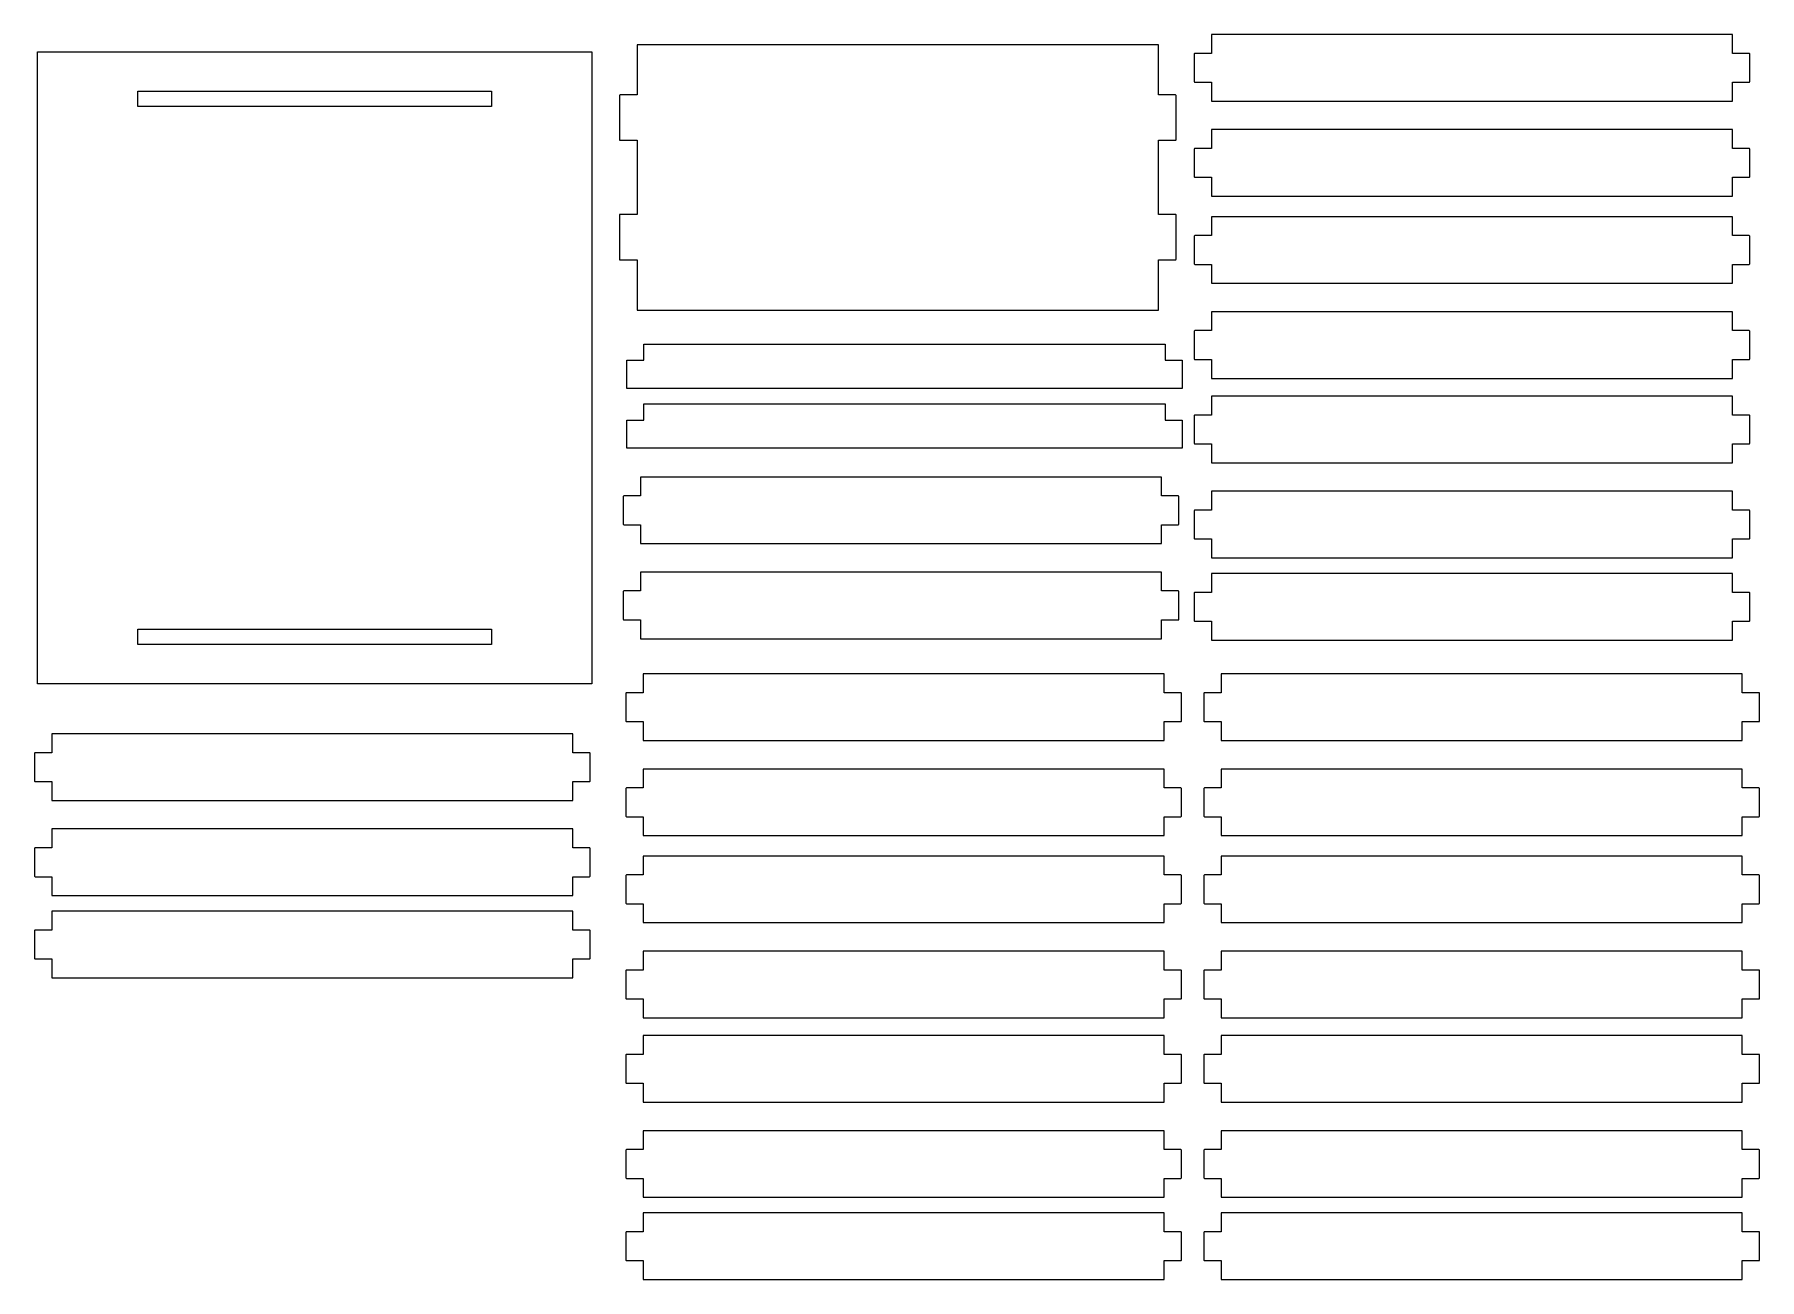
# Model space of a CAD drawing. Header units: inches. Extents: x -430 to 1041, y -180 to 976.
# Drawn here: x -430 to 452, y -180 to 456 of the extents above; entities that cross this region are included whole.
import ezdxf

# ---------------------------------------------------------------- set-up
doc = ezdxf.new("R2010")
doc.units = ezdxf.units.IN
doc.header["$MEASUREMENT"] = 0
doc.layers.add('_U+0421_U+043B_U+043E_U+0439 1', color=7, linetype='Continuous')

# ---------------------------------------------------------------- blocks, each defined once
blk = doc.blocks.new('block 2')
at = {"layer": '_U+0421_U+043B_U+043E_U+0439 1', "color": 12, "lineweight": 9, "true_color": 0xe30513}
for points in [[(-428.42, 447.15), (-144.95, 447.15), (-144.95, 124), (-428.42, 124), (-428.42, 447.15), (-428.42, 447.15)], [(-127.07, 289.52), (-118.28, 289.52), (-118.28, 297.74), (148.17, 297.74), (148.17, 289.52), (156.96, 289.52), (156.96, 275.07), (148.17, 275.07), (-118.28, 275.07), (-127.07, 275.07), (-127.07, 289.52), (-127.07, 289.52)], [(-127.07, 258.88), (-118.28, 258.88), (-118.28, 267.11), (148.17, 267.11), (148.17, 258.88), (156.96, 258.88), (156.96, 244.43), (148.17, 244.43), (-118.28, 244.43), (-127.07, 244.43), (-127.07, 258.88), (-127.07, 258.88)]]:
    blk.add_lwpolyline(points, dxfattribs=at)
for points, knots in [([(153.51, 340.76), (153.51, 340.76), (144.72, 340.77), (144.72, 340.77), (144.72, 340.77), (144.72, 315.05), (144.72, 315.05), (144.72, 315.05), (-121.73, 315.05), (-121.73, 315.05), (-121.73, 315.05), (-121.73, 340.76), (-121.73, 340.76), (-121.73, 340.76), (-130.52, 340.76), (-130.52, 340.76), (-130.68, 340.76), (-130.8, 340.89), (-130.8, 341.04), (-130.8, 341.04), (-130.8, 363.72), (-130.8, 363.72), (-130.8, 363.87), (-130.68, 364), (-130.52, 364), (-130.52, 364), (-121.73, 364), (-121.73, 364), (-121.73, 364), (-121.73, 401.85), (-121.73, 401.85), (-121.73, 401.85), (-130.52, 401.84), (-130.52, 401.84), (-130.68, 401.84), (-130.8, 401.97), (-130.8, 402.13), (-130.8, 402.13), (-130.8, 424.8), (-130.8, 424.8), (-130.8, 424.96), (-130.68, 425.09), (-130.52, 425.09), (-130.52, 425.09), (-121.73, 425.09), (-121.73, 425.09), (-121.73, 425.09), (-121.73, 450.73), (-121.73, 450.73), (-121.73, 450.73), (144.72, 450.73), (144.72, 450.73), (144.72, 450.73), (144.72, 425.07), (144.72, 425.07), (144.72, 425.07), (153.51, 425.09), (153.51, 425.09), (153.67, 425.09), (153.79, 424.96), (153.79, 424.8), (153.79, 424.8), (153.79, 402.13), (153.79, 402.13), (153.79, 401.97), (153.67, 401.84), (153.51, 401.84), (153.51, 401.84), (144.72, 401.85), (144.72, 401.85), (144.72, 401.85), (144.72, 363.99), (144.72, 363.99), (144.72, 363.99), (153.51, 364), (153.51, 364), (153.67, 364), (153.79, 363.87), (153.79, 363.72), (153.79, 363.72), (153.79, 341.04), (153.79, 341.04), (153.79, 340.89), (153.67, 340.76), (153.51, 340.76), (153.51, 340.76), (153.51, 340.76), (153.51, 340.76)], [0, 0, 0, 0, 1, 1, 1, 2, 2, 2, 3, 3, 3, 4, 4, 4, 5, 5, 5, 6, 6, 6, 7, 7, 7, 8, 8, 8, 9, 9, 9, 10, 10, 10, 11, 11, 11, 12, 12, 12, 13, 13, 13, 14, 14, 14, 15, 15, 15, 16, 16, 16, 17, 17, 17, 18, 18, 18, 19, 19, 19, 20, 20, 20, 21, 21, 21, 22, 22, 22, 23, 23, 23, 24, 24, 24, 25, 25, 25, 26, 26, 26, 27, 27, 27, 28, 28, 28, 29, 29, 29, 29]), ([(163.31, 446.28), (163.31, 446.28), (171.82, 446.28), (171.82, 446.28), (171.82, 446.28), (171.82, 455.92), (171.82, 455.92), (171.82, 455.92), (438.27, 455.92), (438.27, 455.92), (438.27, 455.92), (438.27, 446.28), (438.27, 446.28), (438.27, 446.28), (446.78, 446.28), (446.78, 446.28), (446.93, 446.28), (447.06, 446.16), (447.06, 446), (447.06, 446), (447.06, 431.83), (447.06, 431.83), (447.06, 431.67), (446.93, 431.54), (446.78, 431.54), (446.78, 431.54), (438.27, 431.54), (438.27, 431.54), (438.27, 431.54), (438.27, 421.91), (438.27, 421.91), (438.27, 421.91), (171.82, 421.91), (171.82, 421.91), (171.82, 421.91), (171.82, 431.54), (171.82, 431.54), (171.82, 431.54), (163.31, 431.54), (163.31, 431.54), (163.16, 431.54), (163.03, 431.67), (163.03, 431.83), (163.03, 431.83), (163.03, 446), (163.03, 446), (163.03, 446.16), (163.16, 446.28), (163.31, 446.28), (163.31, 446.28), (163.31, 446.28), (163.31, 446.28)], [0, 0, 0, 0, 1, 1, 1, 2, 2, 2, 3, 3, 3, 4, 4, 4, 5, 5, 5, 6, 6, 6, 7, 7, 7, 8, 8, 8, 9, 9, 9, 10, 10, 10, 11, 11, 11, 12, 12, 12, 13, 13, 13, 14, 14, 14, 15, 15, 15, 16, 16, 16, 17, 17, 17, 17]), ([(-196.32, 427.03), (-256.57, 427.03), (-316.83, 427.03), (-377.08, 427.03), (-377.08, 427.03), (-377.08, 419.09), (-377.08, 419.09), (-316.82, 419.09), (-256.55, 419.09), (-196.29, 419.09), (-196.29, 419.09), (-196.29, 426.97), (-196.29, 426.97), (-196.29, 427.02), (-196.28, 427.03), (-196.32, 427.03), (-196.32, 427.03), (-196.32, 427.03), (-196.32, 427.03)], [0, 0, 0, 0, 1, 1, 1, 2, 2, 2, 3, 3, 3, 4, 4, 4, 5, 5, 5, 6, 6, 6, 6]), ([(163.31, 397.68), (163.31, 397.68), (171.82, 397.68), (171.82, 397.68), (171.82, 397.68), (171.82, 407.32), (171.82, 407.32), (171.82, 407.32), (438.27, 407.32), (438.27, 407.32), (438.27, 407.32), (438.27, 397.68), (438.27, 397.68), (438.27, 397.68), (446.78, 397.68), (446.78, 397.68), (446.93, 397.68), (447.06, 397.55), (447.06, 397.39), (447.06, 397.39), (447.06, 383.22), (447.06, 383.22), (447.06, 383.07), (446.93, 382.94), (446.78, 382.94), (446.78, 382.94), (438.27, 382.94), (438.27, 382.94), (438.27, 382.94), (438.27, 373.3), (438.27, 373.3), (438.27, 373.3), (171.82, 373.3), (171.82, 373.3), (171.82, 373.3), (171.82, 382.94), (171.82, 382.94), (171.82, 382.94), (163.31, 382.94), (163.31, 382.94), (163.16, 382.94), (163.03, 383.07), (163.03, 383.22), (163.03, 383.22), (163.03, 397.39), (163.03, 397.39), (163.03, 397.55), (163.16, 397.68), (163.31, 397.68), (163.31, 397.68), (163.31, 397.68), (163.31, 397.68)], [0, 0, 0, 0, 1, 1, 1, 2, 2, 2, 3, 3, 3, 4, 4, 4, 5, 5, 5, 6, 6, 6, 7, 7, 7, 8, 8, 8, 9, 9, 9, 10, 10, 10, 11, 11, 11, 12, 12, 12, 13, 13, 13, 14, 14, 14, 15, 15, 15, 16, 16, 16, 17, 17, 17, 17]), ([(163.31, 353.16), (163.31, 353.16), (171.82, 353.16), (171.82, 353.16), (171.82, 353.16), (171.82, 362.8), (171.82, 362.8), (171.82, 362.8), (438.27, 362.8), (438.27, 362.8), (438.27, 362.8), (438.27, 353.16), (438.27, 353.16), (438.27, 353.16), (446.78, 353.16), (446.78, 353.16), (446.93, 353.16), (447.06, 353.04), (447.06, 352.88), (447.06, 352.88), (447.06, 338.71), (447.06, 338.71), (447.06, 338.55), (446.93, 338.42), (446.78, 338.42), (446.78, 338.42), (438.27, 338.42), (438.27, 338.42), (438.27, 338.42), (438.27, 328.79), (438.27, 328.79), (438.27, 328.79), (171.82, 328.79), (171.82, 328.79), (171.82, 328.79), (171.82, 338.42), (171.82, 338.42), (171.82, 338.42), (163.31, 338.42), (163.31, 338.42), (163.16, 338.42), (163.03, 338.55), (163.03, 338.71), (163.03, 338.71), (163.03, 352.88), (163.03, 352.88), (163.03, 353.04), (163.16, 353.16), (163.31, 353.16), (163.31, 353.16), (163.31, 353.16), (163.31, 353.16)], [0, 0, 0, 0, 1, 1, 1, 2, 2, 2, 3, 3, 3, 4, 4, 4, 5, 5, 5, 6, 6, 6, 7, 7, 7, 8, 8, 8, 9, 9, 9, 10, 10, 10, 11, 11, 11, 12, 12, 12, 13, 13, 13, 14, 14, 14, 15, 15, 15, 16, 16, 16, 17, 17, 17, 17]), ([(163.31, 304.56), (163.31, 304.56), (171.82, 304.56), (171.82, 304.56), (171.82, 304.56), (171.82, 314.2), (171.82, 314.2), (171.82, 314.2), (438.27, 314.2), (438.27, 314.2), (438.27, 314.2), (438.27, 304.56), (438.27, 304.56), (438.27, 304.56), (446.78, 304.56), (446.78, 304.56), (446.93, 304.56), (447.06, 304.43), (447.06, 304.27), (447.06, 304.27), (447.06, 290.1), (447.06, 290.1), (447.06, 289.94), (446.93, 289.82), (446.78, 289.82), (446.78, 289.82), (438.27, 289.82), (438.27, 289.82), (438.27, 289.82), (438.27, 280.18), (438.27, 280.18), (438.27, 280.18), (171.82, 280.18), (171.82, 280.18), (171.82, 280.18), (171.82, 289.82), (171.82, 289.82), (171.82, 289.82), (163.31, 289.82), (163.31, 289.82), (163.16, 289.82), (163.03, 289.94), (163.03, 290.1), (163.03, 290.1), (163.03, 304.27), (163.03, 304.27), (163.03, 304.43), (163.16, 304.56), (163.31, 304.56), (163.31, 304.56), (163.31, 304.56), (163.31, 304.56)], [0, 0, 0, 0, 1, 1, 1, 2, 2, 2, 3, 3, 3, 4, 4, 4, 5, 5, 5, 6, 6, 6, 7, 7, 7, 8, 8, 8, 9, 9, 9, 10, 10, 10, 11, 11, 11, 12, 12, 12, 13, 13, 13, 14, 14, 14, 15, 15, 15, 16, 16, 16, 17, 17, 17, 17]), ([(163.31, 261.43), (163.31, 261.43), (171.82, 261.43), (171.82, 261.43), (171.82, 261.43), (171.82, 271.07), (171.82, 271.07), (171.82, 271.07), (438.27, 271.07), (438.27, 271.07), (438.27, 271.07), (438.27, 261.43), (438.27, 261.43), (438.27, 261.43), (446.78, 261.43), (446.78, 261.43), (446.93, 261.43), (447.06, 261.31), (447.06, 261.15), (447.06, 261.15), (447.06, 246.98), (447.06, 246.98), (447.06, 246.82), (446.93, 246.69), (446.78, 246.69), (446.78, 246.69), (438.27, 246.69), (438.27, 246.69), (438.27, 246.69), (438.27, 237.05), (438.27, 237.05), (438.27, 237.05), (171.82, 237.05), (171.82, 237.05), (171.82, 237.05), (171.82, 246.69), (171.82, 246.69), (171.82, 246.69), (163.31, 246.69), (163.31, 246.69), (163.16, 246.69), (163.03, 246.82), (163.03, 246.98), (163.03, 246.98), (163.03, 261.15), (163.03, 261.15), (163.03, 261.31), (163.16, 261.43), (163.31, 261.43), (163.31, 261.43), (163.31, 261.43), (163.31, 261.43)], [0, 0, 0, 0, 1, 1, 1, 2, 2, 2, 3, 3, 3, 4, 4, 4, 5, 5, 5, 6, 6, 6, 7, 7, 7, 8, 8, 8, 9, 9, 9, 10, 10, 10, 11, 11, 11, 12, 12, 12, 13, 13, 13, 14, 14, 14, 15, 15, 15, 16, 16, 16, 17, 17, 17, 17]), ([(-128.56, 220.11), (-128.56, 220.11), (-120.05, 220.11), (-120.05, 220.11), (-120.05, 220.11), (-120.05, 229.75), (-120.05, 229.75), (-120.05, 229.75), (146.4, 229.75), (146.4, 229.75), (146.4, 229.75), (146.4, 220.11), (146.4, 220.11), (146.4, 220.11), (154.91, 220.11), (154.91, 220.11), (155.06, 220.11), (155.19, 219.99), (155.19, 219.83), (155.19, 219.83), (155.19, 205.66), (155.19, 205.66), (155.19, 205.5), (155.06, 205.37), (154.91, 205.37), (154.91, 205.37), (146.4, 205.37), (146.4, 205.37), (146.4, 205.37), (146.4, 195.74), (146.4, 195.74), (146.4, 195.74), (-120.05, 195.74), (-120.05, 195.74), (-120.05, 195.74), (-120.05, 205.37), (-120.05, 205.37), (-120.05, 205.37), (-128.56, 205.37), (-128.56, 205.37), (-128.71, 205.37), (-128.84, 205.5), (-128.84, 205.66), (-128.84, 205.66), (-128.84, 219.83), (-128.84, 219.83), (-128.84, 219.99), (-128.71, 220.11), (-128.56, 220.11), (-128.56, 220.11), (-128.56, 220.11), (-128.56, 220.11)], [0, 0, 0, 0, 1, 1, 1, 2, 2, 2, 3, 3, 3, 4, 4, 4, 5, 5, 5, 6, 6, 6, 7, 7, 7, 8, 8, 8, 9, 9, 9, 10, 10, 10, 11, 11, 11, 12, 12, 12, 13, 13, 13, 14, 14, 14, 15, 15, 15, 16, 16, 16, 17, 17, 17, 17]), ([(163.31, 212.83), (163.31, 212.83), (171.82, 212.83), (171.82, 212.83), (171.82, 212.83), (171.82, 222.46), (171.82, 222.46), (171.82, 222.46), (438.27, 222.46), (438.27, 222.46), (438.27, 222.46), (438.27, 212.83), (438.27, 212.83), (438.27, 212.83), (446.78, 212.83), (446.78, 212.83), (446.93, 212.83), (447.06, 212.7), (447.06, 212.54), (447.06, 212.54), (447.06, 198.37), (447.06, 198.37), (447.06, 198.21), (446.93, 198.09), (446.78, 198.09), (446.78, 198.09), (438.27, 198.09), (438.27, 198.09), (438.27, 198.09), (438.27, 188.45), (438.27, 188.45), (438.27, 188.45), (171.82, 188.45), (171.82, 188.45), (171.82, 188.45), (171.82, 198.09), (171.82, 198.09), (171.82, 198.09), (163.31, 198.09), (163.31, 198.09), (163.16, 198.09), (163.03, 198.21), (163.03, 198.37), (163.03, 198.37), (163.03, 212.54), (163.03, 212.54), (163.03, 212.7), (163.16, 212.83), (163.31, 212.83), (163.31, 212.83), (163.31, 212.83), (163.31, 212.83)], [0, 0, 0, 0, 1, 1, 1, 2, 2, 2, 3, 3, 3, 4, 4, 4, 5, 5, 5, 6, 6, 6, 7, 7, 7, 8, 8, 8, 9, 9, 9, 10, 10, 10, 11, 11, 11, 12, 12, 12, 13, 13, 13, 14, 14, 14, 15, 15, 15, 16, 16, 16, 17, 17, 17, 17]), ([(-128.56, 171.51), (-128.56, 171.51), (-120.05, 171.51), (-120.05, 171.51), (-120.05, 171.51), (-120.05, 181.15), (-120.05, 181.15), (-120.05, 181.15), (146.4, 181.15), (146.4, 181.15), (146.4, 181.15), (146.4, 171.51), (146.4, 171.51), (146.4, 171.51), (154.91, 171.51), (154.91, 171.51), (155.06, 171.51), (155.19, 171.38), (155.19, 171.22), (155.19, 171.22), (155.19, 157.05), (155.19, 157.05), (155.19, 156.89), (155.06, 156.77), (154.91, 156.77), (154.91, 156.77), (146.4, 156.77), (146.4, 156.77), (146.4, 156.77), (146.4, 147.13), (146.4, 147.13), (146.4, 147.13), (-120.05, 147.13), (-120.05, 147.13), (-120.05, 147.13), (-120.05, 156.77), (-120.05, 156.77), (-120.05, 156.77), (-128.56, 156.77), (-128.56, 156.77), (-128.71, 156.77), (-128.84, 156.89), (-128.84, 157.05), (-128.84, 157.05), (-128.84, 171.22), (-128.84, 171.22), (-128.84, 171.38), (-128.71, 171.51), (-128.56, 171.51), (-128.56, 171.51), (-128.56, 171.51), (-128.56, 171.51)], [0, 0, 0, 0, 1, 1, 1, 2, 2, 2, 3, 3, 3, 4, 4, 4, 5, 5, 5, 6, 6, 6, 7, 7, 7, 8, 8, 8, 9, 9, 9, 10, 10, 10, 11, 11, 11, 12, 12, 12, 13, 13, 13, 14, 14, 14, 15, 15, 15, 16, 16, 16, 17, 17, 17, 17]), ([(163.31, 170.79), (163.31, 170.79), (171.82, 170.79), (171.82, 170.79), (171.82, 170.79), (171.82, 180.43), (171.82, 180.43), (171.82, 180.43), (438.27, 180.43), (438.27, 180.43), (438.27, 180.43), (438.27, 170.79), (438.27, 170.79), (438.27, 170.79), (446.78, 170.79), (446.78, 170.79), (446.93, 170.79), (447.06, 170.66), (447.06, 170.51), (447.06, 170.51), (447.06, 156.33), (447.06, 156.33), (447.06, 156.18), (446.93, 156.05), (446.78, 156.05), (446.78, 156.05), (438.27, 156.05), (438.27, 156.05), (438.27, 156.05), (438.27, 146.41), (438.27, 146.41), (438.27, 146.41), (171.82, 146.41), (171.82, 146.41), (171.82, 146.41), (171.82, 156.05), (171.82, 156.05), (171.82, 156.05), (163.31, 156.05), (163.31, 156.05), (163.16, 156.05), (163.03, 156.18), (163.03, 156.33), (163.03, 156.33), (163.03, 170.51), (163.03, 170.51), (163.03, 170.66), (163.16, 170.79), (163.31, 170.79), (163.31, 170.79), (163.31, 170.79), (163.31, 170.79)], [0, 0, 0, 0, 1, 1, 1, 2, 2, 2, 3, 3, 3, 4, 4, 4, 5, 5, 5, 6, 6, 6, 7, 7, 7, 8, 8, 8, 9, 9, 9, 10, 10, 10, 11, 11, 11, 12, 12, 12, 13, 13, 13, 14, 14, 14, 15, 15, 15, 16, 16, 16, 17, 17, 17, 17]), ([(-196.29, 152.07), (-256.55, 152.07), (-316.82, 152.07), (-377.08, 152.07), (-377.08, 152.07), (-377.08, 144.13), (-377.08, 144.13), (-316.82, 144.13), (-256.55, 144.13), (-196.29, 144.13), (-196.29, 144.13), (-196.29, 152.07), (-196.29, 152.07), (-196.29, 152.07), (-196.29, 152.07), (-196.29, 152.07)], [0, 0, 0, 0, 1, 1, 1, 2, 2, 2, 3, 3, 3, 4, 4, 4, 5, 5, 5, 5]), ([(-127.2, 119.5), (-127.2, 119.5), (-118.7, 119.5), (-118.7, 119.5), (-118.7, 119.5), (-118.7, 129.14), (-118.7, 129.14), (-118.7, 129.14), (147.76, 129.14), (147.76, 129.14), (147.76, 129.14), (147.76, 119.5), (147.76, 119.5), (147.76, 119.5), (156.26, 119.5), (156.26, 119.5), (156.42, 119.5), (156.54, 119.37), (156.54, 119.22), (156.54, 119.22), (156.54, 105.04), (156.54, 105.04), (156.54, 104.89), (156.42, 104.76), (156.26, 104.76), (156.26, 104.76), (147.76, 104.76), (147.76, 104.76), (147.76, 104.76), (147.76, 95.12), (147.76, 95.12), (147.76, 95.12), (-118.7, 95.12), (-118.7, 95.12), (-118.7, 95.12), (-118.7, 104.76), (-118.7, 104.76), (-118.7, 104.76), (-127.2, 104.76), (-127.2, 104.76), (-127.36, 104.76), (-127.49, 104.89), (-127.49, 105.04), (-127.49, 105.04), (-127.49, 119.22), (-127.49, 119.22), (-127.49, 119.37), (-127.36, 119.5), (-127.2, 119.5), (-127.2, 119.5), (-127.2, 119.5), (-127.2, 119.5)], [0, 0, 0, 0, 1, 1, 1, 2, 2, 2, 3, 3, 3, 4, 4, 4, 5, 5, 5, 6, 6, 6, 7, 7, 7, 8, 8, 8, 9, 9, 9, 10, 10, 10, 11, 11, 11, 12, 12, 12, 13, 13, 13, 14, 14, 14, 15, 15, 15, 16, 16, 16, 17, 17, 17, 17]), ([(168.32, 119.5), (168.32, 119.5), (176.83, 119.5), (176.83, 119.5), (176.83, 119.5), (176.83, 129.14), (176.83, 129.14), (176.83, 129.14), (443.28, 129.14), (443.28, 129.14), (443.28, 129.14), (443.28, 119.5), (443.28, 119.5), (443.28, 119.5), (451.79, 119.5), (451.79, 119.5), (451.94, 119.5), (452.07, 119.37), (452.07, 119.22), (452.07, 119.22), (452.07, 105.04), (452.07, 105.04), (452.07, 104.89), (451.94, 104.76), (451.79, 104.76), (451.79, 104.76), (443.28, 104.76), (443.28, 104.76), (443.28, 104.76), (443.28, 95.12), (443.28, 95.12), (443.28, 95.12), (176.83, 95.12), (176.83, 95.12), (176.83, 95.12), (176.83, 104.76), (176.83, 104.76), (176.83, 104.76), (168.32, 104.76), (168.32, 104.76), (168.17, 104.76), (168.04, 104.89), (168.04, 105.04), (168.04, 105.04), (168.04, 119.22), (168.04, 119.22), (168.04, 119.37), (168.17, 119.5), (168.32, 119.5), (168.32, 119.5), (168.32, 119.5), (168.32, 119.5)], [0, 0, 0, 0, 1, 1, 1, 2, 2, 2, 3, 3, 3, 4, 4, 4, 5, 5, 5, 6, 6, 6, 7, 7, 7, 8, 8, 8, 9, 9, 9, 10, 10, 10, 11, 11, 11, 12, 12, 12, 13, 13, 13, 14, 14, 14, 15, 15, 15, 16, 16, 16, 17, 17, 17, 17]), ([(-429.61, 88.85), (-429.61, 88.85), (-421.1, 88.85), (-421.1, 88.85), (-421.1, 88.85), (-421.1, 98.49), (-421.1, 98.49), (-421.1, 98.49), (-154.65, 98.49), (-154.65, 98.49), (-154.65, 98.49), (-154.65, 88.85), (-154.65, 88.85), (-154.65, 88.85), (-146.14, 88.85), (-146.14, 88.85), (-145.99, 88.85), (-145.86, 88.72), (-145.86, 88.57), (-145.86, 88.57), (-145.86, 74.39), (-145.86, 74.39), (-145.86, 74.24), (-145.99, 74.11), (-146.14, 74.11), (-146.14, 74.11), (-154.65, 74.11), (-154.65, 74.11), (-154.65, 74.11), (-154.65, 64.47), (-154.65, 64.47), (-154.65, 64.47), (-421.1, 64.47), (-421.1, 64.47), (-421.1, 64.47), (-421.1, 74.11), (-421.1, 74.11), (-421.1, 74.11), (-429.61, 74.11), (-429.61, 74.11), (-429.76, 74.11), (-429.89, 74.24), (-429.89, 74.39), (-429.89, 74.39), (-429.89, 88.57), (-429.89, 88.57), (-429.89, 88.72), (-429.76, 88.85), (-429.61, 88.85), (-429.61, 88.85), (-429.61, 88.85), (-429.61, 88.85)], [0, 0, 0, 0, 1, 1, 1, 2, 2, 2, 3, 3, 3, 4, 4, 4, 5, 5, 5, 6, 6, 6, 7, 7, 7, 8, 8, 8, 9, 9, 9, 10, 10, 10, 11, 11, 11, 12, 12, 12, 13, 13, 13, 14, 14, 14, 15, 15, 15, 16, 16, 16, 17, 17, 17, 17]), ([(-127.2, 70.89), (-127.2, 70.89), (-118.7, 70.89), (-118.7, 70.89), (-118.7, 70.89), (-118.7, 80.53), (-118.7, 80.53), (-118.7, 80.53), (147.76, 80.53), (147.76, 80.53), (147.76, 80.53), (147.76, 70.89), (147.76, 70.89), (147.76, 70.89), (156.26, 70.89), (156.26, 70.89), (156.42, 70.89), (156.54, 70.77), (156.54, 70.61), (156.54, 70.61), (156.54, 56.44), (156.54, 56.44), (156.54, 56.28), (156.42, 56.15), (156.26, 56.15), (156.26, 56.15), (147.76, 56.15), (147.76, 56.15), (147.76, 56.15), (147.76, 46.52), (147.76, 46.52), (147.76, 46.52), (-118.7, 46.52), (-118.7, 46.52), (-118.7, 46.52), (-118.7, 56.15), (-118.7, 56.15), (-118.7, 56.15), (-127.2, 56.15), (-127.2, 56.15), (-127.36, 56.15), (-127.49, 56.28), (-127.49, 56.44), (-127.49, 56.44), (-127.49, 70.61), (-127.49, 70.61), (-127.49, 70.77), (-127.36, 70.89), (-127.2, 70.89), (-127.2, 70.89), (-127.2, 70.89), (-127.2, 70.89)], [0, 0, 0, 0, 1, 1, 1, 2, 2, 2, 3, 3, 3, 4, 4, 4, 5, 5, 5, 6, 6, 6, 7, 7, 7, 8, 8, 8, 9, 9, 9, 10, 10, 10, 11, 11, 11, 12, 12, 12, 13, 13, 13, 14, 14, 14, 15, 15, 15, 16, 16, 16, 17, 17, 17, 17]), ([(168.32, 70.89), (168.32, 70.89), (176.83, 70.89), (176.83, 70.89), (176.83, 70.89), (176.83, 80.53), (176.83, 80.53), (176.83, 80.53), (443.28, 80.53), (443.28, 80.53), (443.28, 80.53), (443.28, 70.89), (443.28, 70.89), (443.28, 70.89), (451.79, 70.89), (451.79, 70.89), (451.94, 70.89), (452.07, 70.77), (452.07, 70.61), (452.07, 70.61), (452.07, 56.44), (452.07, 56.44), (452.07, 56.28), (451.94, 56.15), (451.79, 56.15), (451.79, 56.15), (443.28, 56.15), (443.28, 56.15), (443.28, 56.15), (443.28, 46.52), (443.28, 46.52), (443.28, 46.52), (176.83, 46.52), (176.83, 46.52), (176.83, 46.52), (176.83, 56.15), (176.83, 56.15), (176.83, 56.15), (168.32, 56.15), (168.32, 56.15), (168.17, 56.15), (168.04, 56.28), (168.04, 56.44), (168.04, 56.44), (168.04, 70.61), (168.04, 70.61), (168.04, 70.77), (168.17, 70.89), (168.32, 70.89), (168.32, 70.89), (168.32, 70.89), (168.32, 70.89)], [0, 0, 0, 0, 1, 1, 1, 2, 2, 2, 3, 3, 3, 4, 4, 4, 5, 5, 5, 6, 6, 6, 7, 7, 7, 8, 8, 8, 9, 9, 9, 10, 10, 10, 11, 11, 11, 12, 12, 12, 13, 13, 13, 14, 14, 14, 15, 15, 15, 16, 16, 16, 17, 17, 17, 17]), ([(-429.61, 40.25), (-429.61, 40.25), (-421.1, 40.25), (-421.1, 40.25), (-421.1, 40.25), (-421.1, 49.88), (-421.1, 49.88), (-421.1, 49.88), (-154.65, 49.88), (-154.65, 49.88), (-154.65, 49.88), (-154.65, 40.25), (-154.65, 40.25), (-154.65, 40.25), (-146.14, 40.25), (-146.14, 40.25), (-145.99, 40.25), (-145.86, 40.12), (-145.86, 39.96), (-145.86, 39.96), (-145.86, 25.79), (-145.86, 25.79), (-145.86, 25.63), (-145.99, 25.5), (-146.14, 25.5), (-146.14, 25.5), (-154.65, 25.5), (-154.65, 25.5), (-154.65, 25.5), (-154.65, 15.87), (-154.65, 15.87), (-154.65, 15.87), (-421.1, 15.87), (-421.1, 15.87), (-421.1, 15.87), (-421.1, 25.5), (-421.1, 25.5), (-421.1, 25.5), (-429.61, 25.5), (-429.61, 25.5), (-429.76, 25.5), (-429.89, 25.63), (-429.89, 25.79), (-429.89, 25.79), (-429.89, 39.96), (-429.89, 39.96), (-429.89, 40.12), (-429.76, 40.25), (-429.61, 40.25), (-429.61, 40.25), (-429.61, 40.25), (-429.61, 40.25)], [0, 0, 0, 0, 1, 1, 1, 2, 2, 2, 3, 3, 3, 4, 4, 4, 5, 5, 5, 6, 6, 6, 7, 7, 7, 8, 8, 8, 9, 9, 9, 10, 10, 10, 11, 11, 11, 12, 12, 12, 13, 13, 13, 14, 14, 14, 15, 15, 15, 16, 16, 16, 17, 17, 17, 17]), ([(-127.2, 26.38), (-127.2, 26.38), (-118.7, 26.38), (-118.7, 26.38), (-118.7, 26.38), (-118.7, 36.02), (-118.7, 36.02), (-118.7, 36.02), (147.76, 36.02), (147.76, 36.02), (147.76, 36.02), (147.76, 26.38), (147.76, 26.38), (147.76, 26.38), (156.26, 26.38), (156.26, 26.38), (156.42, 26.38), (156.54, 26.25), (156.54, 26.09), (156.54, 26.09), (156.54, 11.92), (156.54, 11.92), (156.54, 11.77), (156.42, 11.64), (156.26, 11.64), (156.26, 11.64), (147.76, 11.64), (147.76, 11.64), (147.76, 11.64), (147.76, 2), (147.76, 2), (147.76, 2), (-118.7, 2), (-118.7, 2), (-118.7, 2), (-118.7, 11.64), (-118.7, 11.64), (-118.7, 11.64), (-127.2, 11.64), (-127.2, 11.64), (-127.36, 11.64), (-127.49, 11.77), (-127.49, 11.92), (-127.49, 11.92), (-127.49, 26.09), (-127.49, 26.09), (-127.49, 26.25), (-127.36, 26.38), (-127.2, 26.38), (-127.2, 26.38), (-127.2, 26.38), (-127.2, 26.38)], [0, 0, 0, 0, 1, 1, 1, 2, 2, 2, 3, 3, 3, 4, 4, 4, 5, 5, 5, 6, 6, 6, 7, 7, 7, 8, 8, 8, 9, 9, 9, 10, 10, 10, 11, 11, 11, 12, 12, 12, 13, 13, 13, 14, 14, 14, 15, 15, 15, 16, 16, 16, 17, 17, 17, 17]), ([(168.32, 26.38), (168.32, 26.38), (176.83, 26.38), (176.83, 26.38), (176.83, 26.38), (176.83, 36.02), (176.83, 36.02), (176.83, 36.02), (443.28, 36.02), (443.28, 36.02), (443.28, 36.02), (443.28, 26.38), (443.28, 26.38), (443.28, 26.38), (451.79, 26.38), (451.79, 26.38), (451.94, 26.38), (452.07, 26.25), (452.07, 26.09), (452.07, 26.09), (452.07, 11.92), (452.07, 11.92), (452.07, 11.77), (451.94, 11.64), (451.79, 11.64), (451.79, 11.64), (443.28, 11.64), (443.28, 11.64), (443.28, 11.64), (443.28, 2), (443.28, 2), (443.28, 2), (176.83, 2), (176.83, 2), (176.83, 2), (176.83, 11.64), (176.83, 11.64), (176.83, 11.64), (168.32, 11.64), (168.32, 11.64), (168.17, 11.64), (168.04, 11.77), (168.04, 11.92), (168.04, 11.92), (168.04, 26.09), (168.04, 26.09), (168.04, 26.25), (168.17, 26.38), (168.32, 26.38), (168.32, 26.38), (168.32, 26.38), (168.32, 26.38)], [0, 0, 0, 0, 1, 1, 1, 2, 2, 2, 3, 3, 3, 4, 4, 4, 5, 5, 5, 6, 6, 6, 7, 7, 7, 8, 8, 8, 9, 9, 9, 10, 10, 10, 11, 11, 11, 12, 12, 12, 13, 13, 13, 14, 14, 14, 15, 15, 15, 16, 16, 16, 17, 17, 17, 17]), ([(-429.61, -1.79), (-429.61, -1.79), (-421.1, -1.79), (-421.1, -1.79), (-421.1, -1.79), (-421.1, 7.85), (-421.1, 7.85), (-421.1, 7.85), (-154.65, 7.85), (-154.65, 7.85), (-154.65, 7.85), (-154.65, -1.79), (-154.65, -1.79), (-154.65, -1.79), (-146.14, -1.79), (-146.14, -1.79), (-145.99, -1.79), (-145.86, -1.92), (-145.86, -2.08), (-145.86, -2.08), (-145.86, -16.25), (-145.86, -16.25), (-145.86, -16.41), (-145.99, -16.53), (-146.14, -16.53), (-146.14, -16.53), (-154.65, -16.53), (-154.65, -16.53), (-154.65, -16.53), (-154.65, -26.17), (-154.65, -26.17), (-154.65, -26.17), (-421.1, -26.17), (-421.1, -26.17), (-421.1, -26.17), (-421.1, -16.53), (-421.1, -16.53), (-421.1, -16.53), (-429.61, -16.53), (-429.61, -16.53), (-429.76, -16.53), (-429.89, -16.41), (-429.89, -16.25), (-429.89, -16.25), (-429.89, -2.08), (-429.89, -2.08), (-429.89, -1.92), (-429.76, -1.79), (-429.61, -1.79), (-429.61, -1.79), (-429.61, -1.79), (-429.61, -1.79)], [0, 0, 0, 0, 1, 1, 1, 2, 2, 2, 3, 3, 3, 4, 4, 4, 5, 5, 5, 6, 6, 6, 7, 7, 7, 8, 8, 8, 9, 9, 9, 10, 10, 10, 11, 11, 11, 12, 12, 12, 13, 13, 13, 14, 14, 14, 15, 15, 15, 16, 16, 16, 17, 17, 17, 17]), ([(-127.2, -22.23), (-127.2, -22.23), (-118.7, -22.23), (-118.7, -22.23), (-118.7, -22.23), (-118.7, -12.59), (-118.7, -12.59), (-118.7, -12.59), (147.76, -12.59), (147.76, -12.59), (147.76, -12.59), (147.76, -22.23), (147.76, -22.23), (147.76, -22.23), (156.26, -22.23), (156.26, -22.23), (156.42, -22.23), (156.54, -22.35), (156.54, -22.51), (156.54, -22.51), (156.54, -36.68), (156.54, -36.68), (156.54, -36.84), (156.42, -36.97), (156.26, -36.97), (156.26, -36.97), (147.76, -36.97), (147.76, -36.97), (147.76, -36.97), (147.76, -46.61), (147.76, -46.61), (147.76, -46.61), (-118.7, -46.61), (-118.7, -46.61), (-118.7, -46.61), (-118.7, -36.97), (-118.7, -36.97), (-118.7, -36.97), (-127.2, -36.97), (-127.2, -36.97), (-127.36, -36.97), (-127.49, -36.84), (-127.49, -36.68), (-127.49, -36.68), (-127.49, -22.51), (-127.49, -22.51), (-127.49, -22.35), (-127.36, -22.23), (-127.2, -22.23), (-127.2, -22.23), (-127.2, -22.23), (-127.2, -22.23)], [0, 0, 0, 0, 1, 1, 1, 2, 2, 2, 3, 3, 3, 4, 4, 4, 5, 5, 5, 6, 6, 6, 7, 7, 7, 8, 8, 8, 9, 9, 9, 10, 10, 10, 11, 11, 11, 12, 12, 12, 13, 13, 13, 14, 14, 14, 15, 15, 15, 16, 16, 16, 17, 17, 17, 17]), ([(168.32, -22.23), (168.32, -22.23), (176.83, -22.23), (176.83, -22.23), (176.83, -22.23), (176.83, -12.59), (176.83, -12.59), (176.83, -12.59), (443.28, -12.59), (443.28, -12.59), (443.28, -12.59), (443.28, -22.23), (443.28, -22.23), (443.28, -22.23), (451.79, -22.23), (451.79, -22.23), (451.94, -22.23), (452.07, -22.35), (452.07, -22.51), (452.07, -22.51), (452.07, -36.68), (452.07, -36.68), (452.07, -36.84), (451.94, -36.97), (451.79, -36.97), (451.79, -36.97), (443.28, -36.97), (443.28, -36.97), (443.28, -36.97), (443.28, -46.61), (443.28, -46.61), (443.28, -46.61), (176.83, -46.61), (176.83, -46.61), (176.83, -46.61), (176.83, -36.97), (176.83, -36.97), (176.83, -36.97), (168.32, -36.97), (168.32, -36.97), (168.17, -36.97), (168.04, -36.84), (168.04, -36.68), (168.04, -36.68), (168.04, -22.51), (168.04, -22.51), (168.04, -22.35), (168.17, -22.23), (168.32, -22.23), (168.32, -22.23), (168.32, -22.23), (168.32, -22.23)], [0, 0, 0, 0, 1, 1, 1, 2, 2, 2, 3, 3, 3, 4, 4, 4, 5, 5, 5, 6, 6, 6, 7, 7, 7, 8, 8, 8, 9, 9, 9, 10, 10, 10, 11, 11, 11, 12, 12, 12, 13, 13, 13, 14, 14, 14, 15, 15, 15, 16, 16, 16, 17, 17, 17, 17]), ([(-127.2, -65.35), (-127.2, -65.35), (-118.7, -65.35), (-118.7, -65.35), (-118.7, -65.35), (-118.7, -55.71), (-118.7, -55.71), (-118.7, -55.71), (147.76, -55.71), (147.76, -55.71), (147.76, -55.71), (147.76, -65.35), (147.76, -65.35), (147.76, -65.35), (156.26, -65.35), (156.26, -65.35), (156.42, -65.35), (156.54, -65.48), (156.54, -65.64), (156.54, -65.64), (156.54, -79.81), (156.54, -79.81), (156.54, -79.97), (156.42, -80.09), (156.26, -80.09), (156.26, -80.09), (147.76, -80.09), (147.76, -80.09), (147.76, -80.09), (147.76, -89.73), (147.76, -89.73), (147.76, -89.73), (-118.7, -89.73), (-118.7, -89.73), (-118.7, -89.73), (-118.7, -80.09), (-118.7, -80.09), (-118.7, -80.09), (-127.2, -80.09), (-127.2, -80.09), (-127.36, -80.09), (-127.49, -79.97), (-127.49, -79.81), (-127.49, -79.81), (-127.49, -65.64), (-127.49, -65.64), (-127.49, -65.48), (-127.36, -65.35), (-127.2, -65.35), (-127.2, -65.35), (-127.2, -65.35), (-127.2, -65.35)], [0, 0, 0, 0, 1, 1, 1, 2, 2, 2, 3, 3, 3, 4, 4, 4, 5, 5, 5, 6, 6, 6, 7, 7, 7, 8, 8, 8, 9, 9, 9, 10, 10, 10, 11, 11, 11, 12, 12, 12, 13, 13, 13, 14, 14, 14, 15, 15, 15, 16, 16, 16, 17, 17, 17, 17]), ([(168.32, -65.35), (168.32, -65.35), (176.83, -65.35), (176.83, -65.35), (176.83, -65.35), (176.83, -55.71), (176.83, -55.71), (176.83, -55.71), (443.28, -55.71), (443.28, -55.71), (443.28, -55.71), (443.28, -65.35), (443.28, -65.35), (443.28, -65.35), (451.79, -65.35), (451.79, -65.35), (451.94, -65.35), (452.07, -65.48), (452.07, -65.64), (452.07, -65.64), (452.07, -79.81), (452.07, -79.81), (452.07, -79.97), (451.94, -80.09), (451.79, -80.09), (451.79, -80.09), (443.28, -80.09), (443.28, -80.09), (443.28, -80.09), (443.28, -89.73), (443.28, -89.73), (443.28, -89.73), (176.83, -89.73), (176.83, -89.73), (176.83, -89.73), (176.83, -80.09), (176.83, -80.09), (176.83, -80.09), (168.32, -80.09), (168.32, -80.09), (168.17, -80.09), (168.04, -79.97), (168.04, -79.81), (168.04, -79.81), (168.04, -65.64), (168.04, -65.64), (168.04, -65.48), (168.17, -65.35), (168.32, -65.35), (168.32, -65.35), (168.32, -65.35), (168.32, -65.35)], [0, 0, 0, 0, 1, 1, 1, 2, 2, 2, 3, 3, 3, 4, 4, 4, 5, 5, 5, 6, 6, 6, 7, 7, 7, 8, 8, 8, 9, 9, 9, 10, 10, 10, 11, 11, 11, 12, 12, 12, 13, 13, 13, 14, 14, 14, 15, 15, 15, 16, 16, 16, 17, 17, 17, 17]), ([(-127.2, -113.96), (-127.2, -113.96), (-118.7, -113.96), (-118.7, -113.96), (-118.7, -113.96), (-118.7, -104.32), (-118.7, -104.32), (-118.7, -104.32), (147.76, -104.32), (147.76, -104.32), (147.76, -104.32), (147.76, -113.96), (147.76, -113.96), (147.76, -113.96), (156.26, -113.96), (156.26, -113.96), (156.42, -113.96), (156.54, -114.09), (156.54, -114.24), (156.54, -114.24), (156.54, -128.41), (156.54, -128.41), (156.54, -128.57), (156.42, -128.7), (156.26, -128.7), (156.26, -128.7), (147.76, -128.7), (147.76, -128.7), (147.76, -128.7), (147.76, -138.34), (147.76, -138.34), (147.76, -138.34), (-118.7, -138.34), (-118.7, -138.34), (-118.7, -138.34), (-118.7, -128.7), (-118.7, -128.7), (-118.7, -128.7), (-127.2, -128.7), (-127.2, -128.7), (-127.36, -128.7), (-127.49, -128.57), (-127.49, -128.41), (-127.49, -128.41), (-127.49, -114.24), (-127.49, -114.24), (-127.49, -114.09), (-127.36, -113.96), (-127.2, -113.96), (-127.2, -113.96), (-127.2, -113.96), (-127.2, -113.96)], [0, 0, 0, 0, 1, 1, 1, 2, 2, 2, 3, 3, 3, 4, 4, 4, 5, 5, 5, 6, 6, 6, 7, 7, 7, 8, 8, 8, 9, 9, 9, 10, 10, 10, 11, 11, 11, 12, 12, 12, 13, 13, 13, 14, 14, 14, 15, 15, 15, 16, 16, 16, 17, 17, 17, 17]), ([(168.32, -113.96), (168.32, -113.96), (176.83, -113.96), (176.83, -113.96), (176.83, -113.96), (176.83, -104.32), (176.83, -104.32), (176.83, -104.32), (443.28, -104.32), (443.28, -104.32), (443.28, -104.32), (443.28, -113.96), (443.28, -113.96), (443.28, -113.96), (451.79, -113.96), (451.79, -113.96), (451.94, -113.96), (452.07, -114.09), (452.07, -114.24), (452.07, -114.24), (452.07, -128.41), (452.07, -128.41), (452.07, -128.57), (451.94, -128.7), (451.79, -128.7), (451.79, -128.7), (443.28, -128.7), (443.28, -128.7), (443.28, -128.7), (443.28, -138.34), (443.28, -138.34), (443.28, -138.34), (176.83, -138.34), (176.83, -138.34), (176.83, -138.34), (176.83, -128.7), (176.83, -128.7), (176.83, -128.7), (168.32, -128.7), (168.32, -128.7), (168.17, -128.7), (168.04, -128.57), (168.04, -128.41), (168.04, -128.41), (168.04, -114.24), (168.04, -114.24), (168.04, -114.09), (168.17, -113.96), (168.32, -113.96), (168.32, -113.96), (168.32, -113.96), (168.32, -113.96)], [0, 0, 0, 0, 1, 1, 1, 2, 2, 2, 3, 3, 3, 4, 4, 4, 5, 5, 5, 6, 6, 6, 7, 7, 7, 8, 8, 8, 9, 9, 9, 10, 10, 10, 11, 11, 11, 12, 12, 12, 13, 13, 13, 14, 14, 14, 15, 15, 15, 16, 16, 16, 17, 17, 17, 17]), ([(-127.2, -156), (-127.2, -156), (-118.7, -156), (-118.7, -156), (-118.7, -156), (-118.7, -146.36), (-118.7, -146.36), (-118.7, -146.36), (147.76, -146.36), (147.76, -146.36), (147.76, -146.36), (147.76, -156), (147.76, -156), (147.76, -156), (156.26, -156), (156.26, -156), (156.42, -156), (156.54, -156.12), (156.54, -156.28), (156.54, -156.28), (156.54, -170.45), (156.54, -170.45), (156.54, -170.61), (156.42, -170.74), (156.26, -170.74), (156.26, -170.74), (147.76, -170.74), (147.76, -170.74), (147.76, -170.74), (147.76, -180.37), (147.76, -180.37), (147.76, -180.37), (-118.7, -180.37), (-118.7, -180.37), (-118.7, -180.37), (-118.7, -170.74), (-118.7, -170.74), (-118.7, -170.74), (-127.2, -170.74), (-127.2, -170.74), (-127.36, -170.74), (-127.49, -170.61), (-127.49, -170.45), (-127.49, -170.45), (-127.49, -156.28), (-127.49, -156.28), (-127.49, -156.12), (-127.36, -156), (-127.2, -156), (-127.2, -156), (-127.2, -156), (-127.2, -156)], [0, 0, 0, 0, 1, 1, 1, 2, 2, 2, 3, 3, 3, 4, 4, 4, 5, 5, 5, 6, 6, 6, 7, 7, 7, 8, 8, 8, 9, 9, 9, 10, 10, 10, 11, 11, 11, 12, 12, 12, 13, 13, 13, 14, 14, 14, 15, 15, 15, 16, 16, 16, 17, 17, 17, 17]), ([(168.32, -156), (168.32, -156), (176.83, -156), (176.83, -156), (176.83, -156), (176.83, -146.36), (176.83, -146.36), (176.83, -146.36), (443.28, -146.36), (443.28, -146.36), (443.28, -146.36), (443.28, -156), (443.28, -156), (443.28, -156), (451.79, -156), (451.79, -156), (451.94, -156), (452.07, -156.12), (452.07, -156.28), (452.07, -156.28), (452.07, -170.45), (452.07, -170.45), (452.07, -170.61), (451.94, -170.74), (451.79, -170.74), (451.79, -170.74), (443.28, -170.74), (443.28, -170.74), (443.28, -170.74), (443.28, -180.37), (443.28, -180.37), (443.28, -180.37), (176.83, -180.37), (176.83, -180.37), (176.83, -180.37), (176.83, -170.74), (176.83, -170.74), (176.83, -170.74), (168.32, -170.74), (168.32, -170.74), (168.17, -170.74), (168.04, -170.61), (168.04, -170.45), (168.04, -170.45), (168.04, -156.28), (168.04, -156.28), (168.04, -156.12), (168.17, -156), (168.32, -156), (168.32, -156), (168.32, -156), (168.32, -156)], [0, 0, 0, 0, 1, 1, 1, 2, 2, 2, 3, 3, 3, 4, 4, 4, 5, 5, 5, 6, 6, 6, 7, 7, 7, 8, 8, 8, 9, 9, 9, 10, 10, 10, 11, 11, 11, 12, 12, 12, 13, 13, 13, 14, 14, 14, 15, 15, 15, 16, 16, 16, 17, 17, 17, 17])]:
    blk.add_open_spline(points, degree=3, knots=knots, dxfattribs=at)

msp = doc.modelspace()

# ---------------------------------------------------------------- block references
at = {"layer": '_U+0421_U+043B_U+043E_U+0439 1'}
msp.add_blockref('block 2', (0, 0), dxfattribs=at)

doc.saveas('drawing.dxf')
